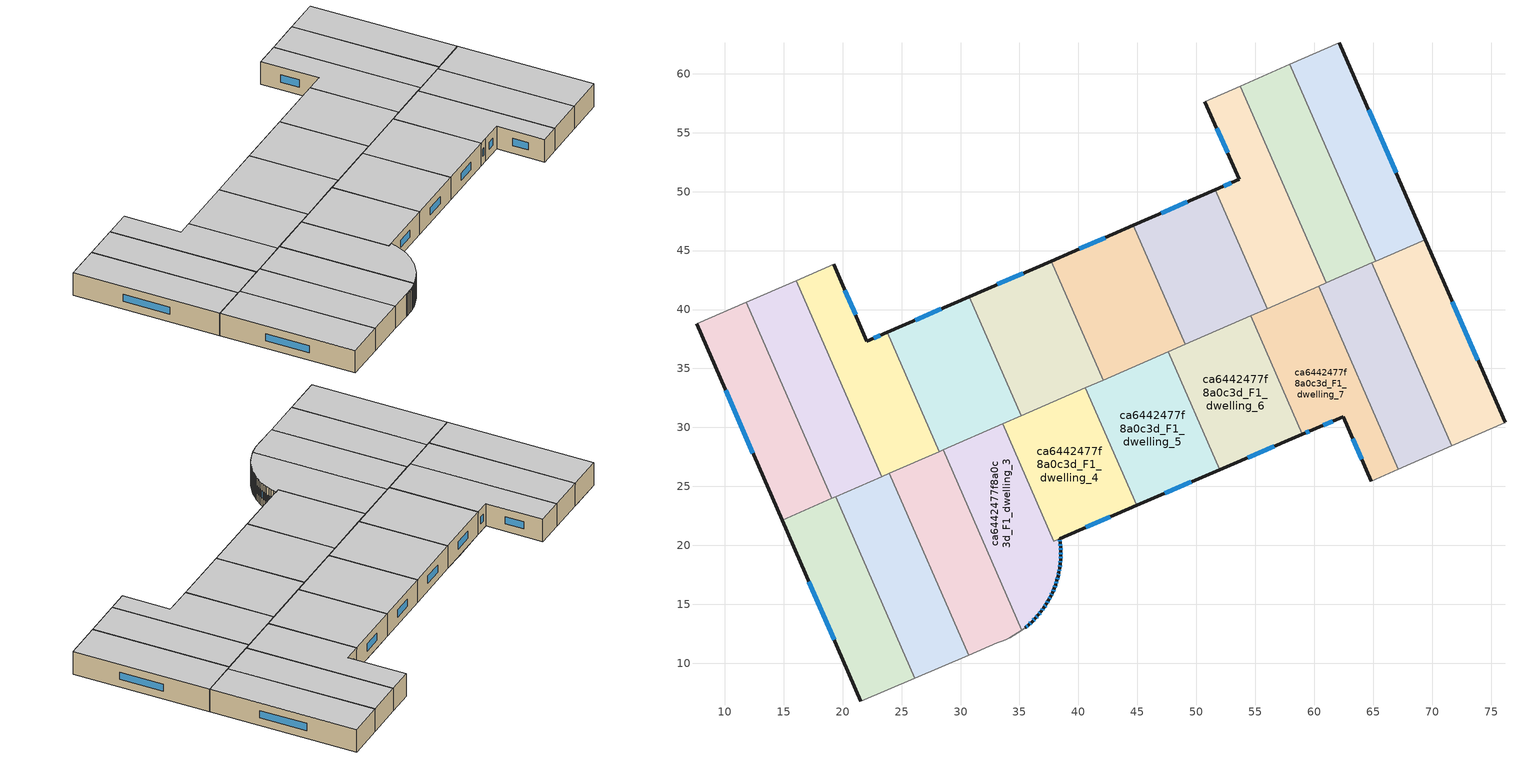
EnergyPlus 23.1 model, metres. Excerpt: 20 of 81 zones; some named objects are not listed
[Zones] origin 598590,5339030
ca6442477f8a0c3d_F1_dwelling_0
 floor to ca6442477f8a0c3d_F0_dwelling_0 (EU_floor_Construction): 19.42,24.12 26.13,8.71 21.55,6.75 14.86,22.13 z3
 wall outside (EU_wall_Construction): 14.86,22.13 21.55,6.75 z3:6
 wall to ca6442477f8a0c3d_F1_dwelling_1 (EU_wall_Construction): 26.13,8.71 19.42,24.12 z3:6
 wall adiabatic (EU_wall_Construction): 21.55,6.75 26.13,8.71 z3:6
 wall to ca6442477f8a0c3d_F1_dwelling_10 (EU_wall_Construction): 19.08,23.97 14.86,22.13 z3:6
 wall to ca6442477f8a0c3d_F1_dwelling_11 (EU_wall_Construction): 19.42,24.12 19.08,23.97 z3:6
 window (EU_Window_Construction): 17.13,16.9 19.27,11.98 z4.02:4.98
 ceiling to ca6442477f8a0c3d_F2_dwelling_0 (EU_floor_Construction): 26.13,8.71 19.42,24.12 14.86,22.13 21.55,6.75 z6
ca6442477f8a0c3d_F1_dwelling_1
 floor to ca6442477f8a0c3d_F0_dwelling_1 (EU_floor_Construction): 23.97,26.11 30.7,10.67 26.13,8.71 19.42,24.12 z3
 wall to ca6442477f8a0c3d_F1_dwelling_2 (EU_wall_Construction): 30.7,10.67 23.97,26.11 z3:6
 wall adiabatic (EU_wall_Construction): 26.13,8.71 30.7,10.67 z3:6
 wall to ca6442477f8a0c3d_F1_dwelling_11 (EU_wall_Construction): 23.3,25.81 19.42,24.12 z3:6
 wall to ca6442477f8a0c3d_F1_dwelling_12 (EU_wall_Construction): 23.97,26.11 23.3,25.81 z3:6
 ceiling to ca6442477f8a0c3d_F2_dwelling_1 (EU_floor_Construction): 30.7,10.67 23.97,26.11 19.42,24.12 26.13,8.71 z6
ca6442477f8a0c3d_F1_dwelling_10
 floor to ca6442477f8a0c3d_F0_dwelling_10 (EU_floor_Construction): 11.44,40.46 18.7,23.81 14.86,22.13 7.6,38.81 z3
 floor to ca6442477f8a0c3d_F0_dwelling_11 (EU_floor_Construction): 11.82,40.63 19.08,23.97 18.7,23.81 11.44,40.46 z3
 wall outside (EU_wall_Construction): 7.6,38.81 14.86,22.13 z3:6
 wall to ca6442477f8a0c3d_F1_dwelling_11 (EU_wall_Construction): 19.08,23.97 11.82,40.63 z3:6
 wall adiabatic (EU_wall_Construction): 11.82,40.63 7.6,38.81 z3:6
 window (EU_Window_Construction): 10.07,33.13 12.39,27.81 z4.02:4.98
 ceiling to ca6442477f8a0c3d_F2_dwelling_10 (EU_floor_Construction): 19.08,23.97 11.82,40.63 7.6,38.81 14.86,22.13 z6
ca6442477f8a0c3d_F1_dwelling_11
 floor to ca6442477f8a0c3d_F0_dwelling_11 (EU_floor_Construction): 15.28,42.12 22.53,25.48 19.08,23.97 11.82,40.63 z3
 floor to ca6442477f8a0c3d_F0_dwelling_12 (EU_floor_Construction): 16.05,42.45 23.3,25.81 22.53,25.48 15.28,42.12 z3
 wall to ca6442477f8a0c3d_F1_dwelling_12 (EU_wall_Construction): 23.3,25.81 16.05,42.45 z3:6
 wall adiabatic (EU_wall_Construction): 16.05,42.45 11.82,40.63 z3:6
 ceiling to ca6442477f8a0c3d_F2_dwelling_11 (EU_floor_Construction): 23.3,25.81 16.05,42.45 11.82,40.63 19.08,23.97 z6
ca6442477f8a0c3d_F1_dwelling_12
 floor to ca6442477f8a0c3d_F0_dwelling_12 (EU_floor_Construction): 19.24,43.83 22.05,37.33 21.96,37.29 26.37,27.15 23.3,25.81 16.05,42.45 z3
 floor to ca6442477f8a0c3d_F0_dwelling_13 (EU_floor_Construction): 23.78,38.08 28.2,27.95 26.37,27.15 21.96,37.29 22.06,37.33 z3
 wall outside (EU_wall_Construction): 23.78,38.08 22.05,37.33 19.24,43.83 z3:6
 wall adiabatic (EU_wall_Construction): 19.24,43.83 16.05,42.45 z3:6
 wall to ca6442477f8a0c3d_F1_dwelling_13 (EU_wall_Construction): 28.2,27.95 23.78,38.08 z3:6
 wall to ca6442477f8a0c3d_F1_dwelling_2 (EU_wall_Construction): 23.97,26.11 28.2,27.95 z3:6
 window (EU_Window_Construction): 21.09,39.54 20.2,41.62 / 23.19,37.82 22.64,37.58 z4.02:4.98
 ceiling to ca6442477f8a0c3d_F2_dwelling_12 (EU_floor_Construction): 28.2,27.95 23.78,38.08 22.05,37.33 19.24,43.83 16.05,42.45 23.3,25.81 z6
ca6442477f8a0c3d_F1_dwelling_13
 floor to ca6442477f8a0c3d_F0_dwelling_13 (EU_floor_Construction): 28.2,40 32.61,29.88 28.2,27.95 23.78,38.08 z3
 floor to ca6442477f8a0c3d_F0_dwelling_14 (EU_floor_Construction): 30.73,41.09 35.14,30.98 32.61,29.88 28.2,40 z3
 wall outside (EU_wall_Construction): 30.73,41.09 23.78,38.08 z3:6
 wall to ca6442477f8a0c3d_F1_dwelling_14 (EU_wall_Construction): 35.14,30.98 30.73,41.09 z3:6
 wall to ca6442477f8a0c3d_F1_dwelling_3 (EU_wall_Construction): 28.53,28.09 33.57,30.29 z3:6
 wall to ca6442477f8a0c3d_F1_dwelling_2 (EU_wall_Construction): 28.2,27.95 28.52,28.09 z3:6
 wall to ca6442477f8a0c3d_F1_dwelling_4 (EU_wall_Construction): 33.57,30.29 35.14,30.98 z3:6
 window (EU_Window_Construction): 28.37,40.07 26.15,39.1 z4.02:4.98
 ceiling to ca6442477f8a0c3d_F2_dwelling_13 (EU_floor_Construction): 35.14,30.98 30.73,41.09 23.78,38.08 28.2,27.95 z6
ca6442477f8a0c3d_F1_dwelling_14
 floor to ca6442477f8a0c3d_F0_dwelling_15 (EU_floor_Construction): 37.68,44.11 42.09,34.01 38.93,32.63 34.52,42.74 z3
 floor adiabatic (EU_floor_Construction): 37.68,44.11 34.52,42.74 38.93,32.63 35.14,30.98 30.73,41.09 z3
 wall outside (EU_wall_Construction): 37.68,44.11 30.73,41.09 z3:6
 wall to ca6442477f8a0c3d_F1_dwelling_15 (EU_wall_Construction): 42.09,34 37.68,44.11 z3:6
 wall to ca6442477f8a0c3d_F1_dwelling_4 (EU_wall_Construction): 35.14,30.98 40.59,33.35 z3:6
 wall to ca6442477f8a0c3d_F1_dwelling_5 (EU_wall_Construction): 40.59,33.35 42.09,34 z3:6
 window (EU_Window_Construction): 35.32,43.09 33.09,42.12 z4.02:4.98
 ceiling to ca6442477f8a0c3d_F2_dwelling_14 (EU_floor_Construction): 42.09,34 37.68,44.11 30.73,41.09 35.14,30.98 z6
ca6442477f8a0c3d_F1_dwelling_15
 floor to ca6442477f8a0c3d_F0_dwelling_15 (EU_floor_Construction): 40.84,45.49 45.25,35.38 42.09,34.01 37.68,44.11 z3
 floor to ca6442477f8a0c3d_F0_dwelling_16 (EU_floor_Construction): 44.64,47.13 49.04,37.04 45.25,35.38 40.84,45.49 z3
 wall outside (EU_wall_Construction): 44.64,47.13 37.68,44.11 z3:6
 wall to ca6442477f8a0c3d_F1_dwelling_16 (EU_wall_Construction): 49.04,37.04 44.64,47.13 z3:6
 wall to ca6442477f8a0c3d_F1_dwelling_5 (EU_wall_Construction): 42.09,34 47.62,36.42 z3:6
 wall to ca6442477f8a0c3d_F1_dwelling_6 (EU_wall_Construction): 47.62,36.42 49.04,37.04 z3:6
 window (EU_Window_Construction): 42.27,46.11 40.05,45.14 z4.02:4.98
 ceiling to ca6442477f8a0c3d_F2_dwelling_15 (EU_floor_Construction): 49.04,37.04 44.64,47.13 37.68,44.11 42.09,34 z6
ca6442477f8a0c3d_F1_dwelling_16
 floor to ca6442477f8a0c3d_F0_dwelling_16 (EU_floor_Construction): 47.18,48.23 51.57,38.14 49.04,37.04 44.64,47.13 z3
 floor to ca6442477f8a0c3d_F0_dwelling_17 (EU_floor_Construction): 51.61,50.16 56.01,40.07 51.57,38.14 47.18,48.23 z3
 wall outside (EU_wall_Construction): 51.61,50.16 44.64,47.13 z3:6
 wall to ca6442477f8a0c3d_F1_dwelling_17 (EU_wall_Construction): 56.01,40.07 51.61,50.16 z3:6
 wall to ca6442477f8a0c3d_F1_dwelling_6 (EU_wall_Construction): 49.04,37.04 54.63,39.47 z3:6
 wall to ca6442477f8a0c3d_F1_dwelling_7 (EU_wall_Construction): 54.63,39.47 56.01,40.07 z3:6
 window (EU_Window_Construction): 49.24,49.13 47.01,48.16 z4.02:4.98
 ceiling to ca6442477f8a0c3d_F2_dwelling_16 (EU_floor_Construction): 56.01,40.07 51.61,50.16 44.64,47.13 49.04,37.04 z6
ca6442477f8a0c3d_F1_dwelling_17
 floor to ca6442477f8a0c3d_F0_dwelling_17 (EU_floor_Construction): 53.51,50.99 57.91,40.9 56.01,40.07 51.61,50.16 z3
 floor to ca6442477f8a0c3d_F0_dwelling_18 (EU_floor_Construction): 53.74,58.96 61.02,42.26 57.91,40.9 53.51,50.99 53.66,51.05 50.73,57.63 z3
 wall outside (EU_wall_Construction): 50.73,57.63 53.66,51.05 51.61,50.16 z3:6
 wall to ca6442477f8a0c3d_F1_dwelling_18 (EU_wall_Construction): 61.02,42.26 53.74,58.96 z3:6
 wall adiabatic (EU_wall_Construction): 53.74,58.96 50.73,57.63 z3:6
 wall to ca6442477f8a0c3d_F1_dwelling_7 (EU_wall_Construction): 56.01,40.07 60.37,41.98 z3:6
 wall to ca6442477f8a0c3d_F1_dwelling_8 (EU_wall_Construction): 60.37,41.98 61.02,42.26 z3:6
 window (EU_Window_Construction): 52.96,50.75 52.31,50.46 / 51.73,55.39 52.66,53.29 z4.02:4.98
 ceiling to ca6442477f8a0c3d_F2_dwelling_17 (EU_floor_Construction): 61.02,42.26 53.74,58.96 50.73,57.63 53.66,51.05 51.61,50.16 56.01,40.07 z6
ca6442477f8a0c3d_F1_dwelling_18
 floor to ca6442477f8a0c3d_F0_dwelling_19 (EU_floor_Construction): 57.94,60.8 65.22,44.09 61.78,42.59 54.5,59.29 z3
 floor to ca6442477f8a0c3d_F0_dwelling_18 (EU_floor_Construction): 54.5,59.29 61.78,42.59 61.02,42.26 53.74,58.96 z3
 wall adiabatic (EU_wall_Construction): 57.94,60.8 53.74,58.96 z3:6
 wall to ca6442477f8a0c3d_F1_dwelling_19 (EU_wall_Construction): 65.22,44.09 57.94,60.8 z3:6
 wall to ca6442477f8a0c3d_F1_dwelling_8 (EU_wall_Construction): 61.02,42.26 64.9,43.95 z3:6
 wall to ca6442477f8a0c3d_F1_dwelling_9 (EU_wall_Construction): 64.9,43.95 65.22,44.09 z3:6
 ceiling to ca6442477f8a0c3d_F2_dwelling_18 (EU_floor_Construction): 65.22,44.09 57.94,60.8 53.74,58.96 61.02,42.26 z6
ca6442477f8a0c3d_F1_dwelling_19
 floor to ca6442477f8a0c3d_F0_dwelling_19 (EU_floor_Construction): 58.32,60.97 65.61,44.26 65.22,44.09 57.94,60.8 z3
 floor to ca6442477f8a0c3d_F0_dwelling_20 (EU_floor_Construction): 62.14,62.65 69.43,45.93 65.61,44.26 58.32,60.97 z3
 wall outside (EU_wall_Construction): 69.43,45.93 62.14,62.65 z3:6
 wall adiabatic (EU_wall_Construction): 62.14,62.65 57.94,60.8 z3:6
 wall to ca6442477f8a0c3d_F1_dwelling_9 (EU_wall_Construction): 65.22,44.09 69.43,45.93 z3:6
 window (EU_Window_Construction): 66.95,51.62 64.62,56.96 z4.02:4.98
 ceiling to ca6442477f8a0c3d_F2_dwelling_19 (EU_floor_Construction): 69.43,45.93 62.14,62.65 57.94,60.8 65.22,44.09 z6
ca6442477f8a0c3d_F1_dwelling_2
 floor to ca6442477f8a0c3d_F0_dwelling_2 (EU_floor_Construction): 28.53,28.09 35.19,12.79 35.18,12.78 34.86,12.56 34.53,12.36 34.19,12.17 33.84,12 33.48,11.85 33.12,11.71 30.7,10.67 23.97,26.11 z3
 wall adiabatic (EU_wall_Construction): 30.7,10.67 33.12,11.71 33.48,11.85 33.84,12 34.19,12.17 34.53,12.36 34.86,12.56 35.18,12.78 35.19,12.79 z3:6
 wall to ca6442477f8a0c3d_F1_dwelling_3 (EU_wall_Construction): 35.19,12.79 28.53,28.09 z3:6
 ceiling to ca6442477f8a0c3d_F2_dwelling_2 (EU_floor_Construction): 34.19,12.17 34.53,12.36 34.86,12.56 35.18,12.78 35.19,12.79 28.53,28.09 23.97,26.11 30.7,10.67 33.12,11.71 33.48,11.85 33.84,12 z6
ca6442477f8a0c3d_F1_dwelling_3
 floor to ca6442477f8a0c3d_F0_dwelling_3 (EU_floor_Construction): 33.57,30.29 37.9,20.35 38.4,20.56 38.45,20.21 38.48,19.85 38.5,19.49 38.5,19.13 38.48,18.78 38.45,18.42 38.41,18.06 38.35,17.71 38.27,17.36 38.18,17.01 38.07,16.67 37.94,16.34 37.8,16.01 37.65,15.68 37.48,15.37 37.28,15.03 37.07,14.71 36.84,14.39 36.6,14.09 36.34,13.8 36.07,13.53 35.78,13.26 35.49,13.01 35.19,12.79 28.53,28.09 z3
 wall outside (EU_wall_Construction): 35.49,13.01 35.78,13.26 36.07,13.53 36.34,13.8 36.6,14.09 36.84,14.39 37.07,14.71 37.28,15.03 37.48,15.37 37.65,15.68 37.8,16.01 37.94,16.34 38.07,16.67 38.18,17.01 38.27,17.36 38.35,17.71 38.41,18.06 38.45,18.42 38.48,18.78 38.5,19.13 38.5,19.49 38.48,19.85 38.45,20.21 38.4,20.56 z3:6
 wall adiabatic (EU_wall_Construction): 35.19,12.79 35.49,13.01 z3:6
 wall to ca6442477f8a0c3d_F1_dwelling_4 (EU_wall_Construction): 38.4,20.56 37.9,20.35 33.57,30.29 z3:6
 window (EU_Window_Construction): 38.47,18.54 38.47,18.65 / 38.42,18.18 38.44,18.3 / 38.37,17.83 38.39,17.94 / 38.3,17.48 38.32,17.59 / 38.21,17.13 38.24,17.24 / 38.1,16.79 38.14,16.9 / 37.98,16.45 38.02,16.56 / 37.85,16.12 37.9,16.22 / 37.7,15.79 37.75,15.9 / 37.54,15.47 37.59,15.57 / 37.35,15.14 37.41,15.25 / 37.14,14.82 37.21,14.92 / 36.92,14.5 36.99,14.6 / 36.68,14.19 36.76,14.29 / 36.43,13.9 36.51,13.99 / 36.16,13.62 36.25,13.71 / 35.88,13.35 35.97,13.44 / 35.59,13.1 35.68,13.18 / 38.43,20.33 38.41,20.44 / 38.47,19.97 38.46,20.09 / 38.49,19.61 38.49,19.73 / 38.5,19.26 38.5,19.37 / 38.49,18.9 38.49,19.01 z4.02:4.98
 ceiling to ca6442477f8a0c3d_F2_dwelling_3 (EU_floor_Construction): 36.6,14.09 36.84,14.39 37.07,14.71 37.28,15.03 37.48,15.37 37.65,15.68 37.8,16.01 37.94,16.34 38.07,16.67 38.18,17.01 38.27,17.36 38.35,17.71 38.41,18.06 38.45,18.42 38.48,18.78 38.5,19.13 38.5,19.49 38.48,19.85 38.45,20.21 38.4,20.56 37.9,20.35 33.57,30.29 28.53,28.09 35.19,12.79 35.49,13.01 35.78,13.26 36.07,13.53 36.34,13.8 z6
ca6442477f8a0c3d_F1_dwelling_4
 floor to ca6442477f8a0c3d_F0_dwelling_4 (EU_floor_Construction): 40.59,33.35 44.93,23.38 37.9,20.36 33.57,30.29 z3
 wall outside (EU_wall_Construction): 38.4,20.56 44.93,23.38 z3:6
 wall to ca6442477f8a0c3d_F1_dwelling_5 (EU_wall_Construction): 44.93,23.38 40.59,33.35 z3:6
 window (EU_Window_Construction): 40.62,21.52 42.71,22.42 z4.02:4.98
 ceiling to ca6442477f8a0c3d_F2_dwelling_4 (EU_floor_Construction): 44.93,23.38 40.59,33.35 33.57,30.29 37.9,20.36 z6
ca6442477f8a0c3d_F1_dwelling_5
 floor to ca6442477f8a0c3d_F0_dwelling_5 (EU_floor_Construction): 47.62,36.42 51.98,26.41 44.93,23.38 40.59,33.35 z3
 wall outside (EU_wall_Construction): 44.93,23.38 51.98,26.41 z3:6
 wall to ca6442477f8a0c3d_F1_dwelling_6 (EU_wall_Construction): 51.98,26.41 47.62,36.42 z3:6
 window (EU_Window_Construction): 47.33,24.41 49.58,25.38 z4.02:4.98
 ceiling to ca6442477f8a0c3d_F2_dwelling_5 (EU_floor_Construction): 51.98,26.41 47.62,36.42 40.59,33.35 44.93,23.38 z6
ca6442477f8a0c3d_F1_dwelling_6
 floor to ca6442477f8a0c3d_F0_dwelling_6 (EU_floor_Construction): 54.63,39.47 59.01,29.44 51.98,26.41 47.62,36.42 z3
 wall outside (EU_wall_Construction): 51.98,26.41 59.01,29.44 z3:6
 wall to ca6442477f8a0c3d_F1_dwelling_7 (EU_wall_Construction): 59.01,29.44 54.63,39.47 z3:6
 window (EU_Window_Construction): 54.37,27.44 56.62,28.41 z4.02:4.98
 ceiling to ca6442477f8a0c3d_F2_dwelling_6 (EU_floor_Construction): 59.01,29.44 54.63,39.47 47.62,36.42 51.98,26.41 z6
ca6442477f8a0c3d_F1_dwelling_7
 floor to ca6442477f8a0c3d_F0_dwelling_7 (EU_floor_Construction): 60.37,41.97 67.14,26.45 64.83,25.44 62.46,30.9 59.87,29.81 59.01,29.44 54.63,39.47 z3
 wall outside (EU_wall_Construction): 59.01,29.44 59.87,29.81 62.46,30.9 64.83,25.44 z3:6
 wall to ca6442477f8a0c3d_F1_dwelling_8 (EU_wall_Construction): 67.14,26.45 60.37,41.97 z3:6
 wall adiabatic (EU_wall_Construction): 64.83,25.44 67.14,26.45 z3:6
 window (EU_Window_Construction): 59.3,29.56 59.58,29.68 / 63.27,29.04 64.03,27.3 / 60.75,30.18 61.58,30.53 z4.02:4.98
 ceiling to ca6442477f8a0c3d_F2_dwelling_7 (EU_floor_Construction): 67.14,26.45 60.37,41.97 54.63,39.47 59.01,29.44 59.87,29.81 62.46,30.9 64.83,25.44 z6
ca6442477f8a0c3d_F1_dwelling_8
 floor to ca6442477f8a0c3d_F0_dwelling_8 (EU_floor_Construction): 64.9,43.95 71.66,28.44 67.14,26.45 60.37,41.97 z3
 wall to ca6442477f8a0c3d_F1_dwelling_9 (EU_wall_Construction): 71.66,28.44 64.9,43.95 z3:6
 wall adiabatic (EU_wall_Construction): 67.14,26.45 71.66,28.44 z3:6
 ceiling to ca6442477f8a0c3d_F2_dwelling_8 (EU_floor_Construction): 71.66,28.44 64.9,43.95 60.37,41.97 67.14,26.45 z6
ca6442477f8a0c3d_F1_dwelling_9
 floor to ca6442477f8a0c3d_F0_dwelling_9 (EU_floor_Construction): 69.43,45.93 76.19,30.43 76.15,30.41 71.66,28.44 64.9,43.95 z3
 wall outside (EU_wall_Construction): 76.19,30.43 69.43,45.93 z3:6
 wall adiabatic (EU_wall_Construction): 71.66,28.44 76.15,30.41 76.19,30.43 z3:6
 window (EU_Window_Construction): 73.89,35.7 71.73,40.65 z4.02:4.98
 ceiling to ca6442477f8a0c3d_F2_dwelling_9 (EU_floor_Construction): 76.15,30.41 76.19,30.43 69.43,45.93 64.9,43.95 71.66,28.44 z6
[Building]
EU S2 Campaign: North Axis=0; Terrain=City; Solar Distribution=FullExterior
[Site:Location]
Vienna: Latitude=48; Longitude=16.5; Time Zone=1; Elevation=183
[SizingPeriod:WeatherFileDays]
AnnualSizingPeriod: Begin Month=1; Begin Day of Month=1; End Month=12; End Day of Month=31; Day of Week for Start Day=Monday; Use Weather File Daylight Saving Period=No; Use Weather File Rain and Snow Indicators=No
[MATERIAL]
EU_InternalMass_Material: Roughness=MediumRough; Thickness=0.1; Conductivity=1; Density=1800; Specific Heat=900; Thermal Absorptance=0.9; Solar Absorptance=0.7; Visible Absorptance=0.7
[MATERIAL:NOMASS] Roughness=MediumRough; Thermal Absorptance=0.9; Solar Absorptance=0.7; Visible Absorptance=0.7
Name | Thermal Resistance
EU_wall_NoMass | 0.942466
EU_floor_NoMass | 0.66527
[WINDOWMATERIAL:SIMPLEGLAZINGSYSTEM]
EU_Window_SimpleGlazing: UFactor=2.03367; Solar Heat Gain Coefficient=0.65; Visible Transmittance=0.65
[CONSTRUCTION]
EU_wall_Construction: EU_wall_NoMass
EU_floor_Construction: EU_floor_NoMass
EU_Window_Construction: EU_Window_SimpleGlazing
EU_InternalMass_Construction: EU_InternalMass_Material
[ZONE] Type=1; Multiplier=1; Ceiling Height=autocalculate; Floor Area=autocalculate; Part of Total Floor Area=Yes
Name | Volume
ca6442477f8a0c3d_F1_dwelling_0 | 250.816
ca6442477f8a0c3d_F1_dwelling_1 | 250.929
ca6442477f8a0c3d_F1_dwelling_10 | 250.885
ca6442477f8a0c3d_F1_dwelling_11 | 250.838
ca6442477f8a0c3d_F1_dwelling_12 | 250.871
ca6442477f8a0c3d_F1_dwelling_13 | 250.849
ca6442477f8a0c3d_F1_dwelling_14; ca6442477f8a0c3d_F1_dwelling_17 | 250.874
ca6442477f8a0c3d_F1_dwelling_15 | 250.87
ca6442477f8a0c3d_F1_dwelling_16 | 250.88
ca6442477f8a0c3d_F1_dwelling_18 | 250.854
ca6442477f8a0c3d_F1_dwelling_19 | 250.875
ca6442477f8a0c3d_F1_dwelling_2 | 250.821
ca6442477f8a0c3d_F1_dwelling_3 | 252.217
ca6442477f8a0c3d_F1_dwelling_4 | 249.434
ca6442477f8a0c3d_F1_dwelling_5 | 250.858
ca6442477f8a0c3d_F1_dwelling_6 | 250.869
ca6442477f8a0c3d_F1_dwelling_7 | 250.842
ca6442477f8a0c3d_F1_dwelling_8 | 250.864
ca6442477f8a0c3d_F1_dwelling_9 | 250.89
[INTERNALMASS] Construction=EU_InternalMass_Construction
Name | Zone or ZoneList | Surface Area
ca6442477f8a0c3d_F1_dwelling_0_EU_InternalMass | ca6442477f8a0c3d_F1_dwelling_0 | 83.6053
ca6442477f8a0c3d_F1_dwelling_1_EU_InternalMass | ca6442477f8a0c3d_F1_dwelling_1 | 83.6435
ca6442477f8a0c3d_F1_dwelling_2_EU_InternalMass | ca6442477f8a0c3d_F1_dwelling_2 | 83.607
ca6442477f8a0c3d_F1_dwelling_3_EU_InternalMass | ca6442477f8a0c3d_F1_dwelling_3 | 84.073
ca6442477f8a0c3d_F1_dwelling_4_EU_InternalMass | ca6442477f8a0c3d_F1_dwelling_4 | 83.1692
ca6442477f8a0c3d_F1_dwelling_5_EU_InternalMass | ca6442477f8a0c3d_F1_dwelling_5 | 83.6197
ca6442477f8a0c3d_F1_dwelling_6_EU_InternalMass | ca6442477f8a0c3d_F1_dwelling_6 | 83.6235
ca6442477f8a0c3d_F1_dwelling_7_EU_InternalMass | ca6442477f8a0c3d_F1_dwelling_7 | 83.6135
ca6442477f8a0c3d_F1_dwelling_8_EU_InternalMass | ca6442477f8a0c3d_F1_dwelling_8 | 83.6212
ca6442477f8a0c3d_F1_dwelling_9_EU_InternalMass | ca6442477f8a0c3d_F1_dwelling_9 | 83.6298
ca6442477f8a0c3d_F1_dwelling_10_EU_InternalMass | ca6442477f8a0c3d_F1_dwelling_10 | 83.6281
ca6442477f8a0c3d_F1_dwelling_11_EU_InternalMass | ca6442477f8a0c3d_F1_dwelling_11 | 83.6125
ca6442477f8a0c3d_F1_dwelling_12_EU_InternalMass | ca6442477f8a0c3d_F1_dwelling_12 | 83.6239
ca6442477f8a0c3d_F1_dwelling_13_EU_InternalMass | ca6442477f8a0c3d_F1_dwelling_13 | 83.6164
ca6442477f8a0c3d_F1_dwelling_14_EU_InternalMass | ca6442477f8a0c3d_F1_dwelling_14 | 83.6247
ca6442477f8a0c3d_F1_dwelling_15_EU_InternalMass | ca6442477f8a0c3d_F1_dwelling_15 | 83.6237
ca6442477f8a0c3d_F1_dwelling_16_EU_InternalMass | ca6442477f8a0c3d_F1_dwelling_16 | 83.6268
ca6442477f8a0c3d_F1_dwelling_17_EU_InternalMass | ca6442477f8a0c3d_F1_dwelling_17 | 83.6245
ca6442477f8a0c3d_F1_dwelling_18_EU_InternalMass | ca6442477f8a0c3d_F1_dwelling_18 | 83.6181
ca6442477f8a0c3d_F1_dwelling_19_EU_InternalMass | ca6442477f8a0c3d_F1_dwelling_19 | 83.6249
[OTHEREQUIPMENT] Fuel Type=Electricity; Design Level Calculation Method=Watts/Area; Power per Zone Floor Area=1; Fraction Latent=0; Fraction Radiant=0; Fraction Lost=0; Carbon Dioxide Generation Rate=0; EndUse Subcategory=EU_Step8_InternalGains
Name | Zone or ZoneList or Space or SpaceList | Schedule
EU_Step8_InternalGain_ca6442477f8a0c3d_F1_dwelling_0_f000 | ca6442477f8a0c3d_F1_dwelling_0 | EU_Step8_GainSchedule_ca6442477f8a0c3d_F1_dwelling_0_f000
EU_Step8_InternalGain_ca6442477f8a0c3d_F1_dwelling_1_f000 | ca6442477f8a0c3d_F1_dwelling_1 | EU_Step8_GainSchedule_ca6442477f8a0c3d_F1_dwelling_1_f000
EU_Step8_InternalGain_ca6442477f8a0c3d_F1_dwelling_2_f000 | ca6442477f8a0c3d_F1_dwelling_2 | EU_Step8_GainSchedule_ca6442477f8a0c3d_F1_dwelling_2_f000
EU_Step8_InternalGain_ca6442477f8a0c3d_F1_dwelling_3_f000 | ca6442477f8a0c3d_F1_dwelling_3 | EU_Step8_GainSchedule_ca6442477f8a0c3d_F1_dwelling_3_f000
EU_Step8_InternalGain_ca6442477f8a0c3d_F1_dwelling_4_f000 | ca6442477f8a0c3d_F1_dwelling_4 | EU_Step8_GainSchedule_ca6442477f8a0c3d_F1_dwelling_4_f000
EU_Step8_InternalGain_ca6442477f8a0c3d_F1_dwelling_5_f000 | ca6442477f8a0c3d_F1_dwelling_5 | EU_Step8_GainSchedule_ca6442477f8a0c3d_F1_dwelling_5_f000
EU_Step8_InternalGain_ca6442477f8a0c3d_F1_dwelling_6_f000 | ca6442477f8a0c3d_F1_dwelling_6 | EU_Step8_GainSchedule_ca6442477f8a0c3d_F1_dwelling_6_f000
EU_Step8_InternalGain_ca6442477f8a0c3d_F1_dwelling_7_f000 | ca6442477f8a0c3d_F1_dwelling_7 | EU_Step8_GainSchedule_ca6442477f8a0c3d_F1_dwelling_7_f000
EU_Step8_InternalGain_ca6442477f8a0c3d_F1_dwelling_8_f000 | ca6442477f8a0c3d_F1_dwelling_8 | EU_Step8_GainSchedule_ca6442477f8a0c3d_F1_dwelling_8_f000
EU_Step8_InternalGain_ca6442477f8a0c3d_F1_dwelling_9_f000 | ca6442477f8a0c3d_F1_dwelling_9 | EU_Step8_GainSchedule_ca6442477f8a0c3d_F1_dwelling_9_f000
EU_Step8_InternalGain_ca6442477f8a0c3d_F1_dwelling_10_f000 | ca6442477f8a0c3d_F1_dwelling_10 | EU_Step8_GainSchedule_ca6442477f8a0c3d_F1_dwelling_10_f000
EU_Step8_InternalGain_ca6442477f8a0c3d_F1_dwelling_11_f000 | ca6442477f8a0c3d_F1_dwelling_11 | EU_Step8_GainSchedule_ca6442477f8a0c3d_F1_dwelling_11_f000
EU_Step8_InternalGain_ca6442477f8a0c3d_F1_dwelling_12_f000 | ca6442477f8a0c3d_F1_dwelling_12 | EU_Step8_GainSchedule_ca6442477f8a0c3d_F1_dwelling_12_f000
EU_Step8_InternalGain_ca6442477f8a0c3d_F1_dwelling_13_f000 | ca6442477f8a0c3d_F1_dwelling_13 | EU_Step8_GainSchedule_ca6442477f8a0c3d_F1_dwelling_13_f000
EU_Step8_InternalGain_ca6442477f8a0c3d_F1_dwelling_14_f000 | ca6442477f8a0c3d_F1_dwelling_14 | EU_Step8_GainSchedule_ca6442477f8a0c3d_F1_dwelling_14_f000
EU_Step8_InternalGain_ca6442477f8a0c3d_F1_dwelling_15_f000 | ca6442477f8a0c3d_F1_dwelling_15 | EU_Step8_GainSchedule_ca6442477f8a0c3d_F1_dwelling_15_f000
EU_Step8_InternalGain_ca6442477f8a0c3d_F1_dwelling_16_f000 | ca6442477f8a0c3d_F1_dwelling_16 | EU_Step8_GainSchedule_ca6442477f8a0c3d_F1_dwelling_16_f000
EU_Step8_InternalGain_ca6442477f8a0c3d_F1_dwelling_17_f000 | ca6442477f8a0c3d_F1_dwelling_17 | EU_Step8_GainSchedule_ca6442477f8a0c3d_F1_dwelling_17_f000
EU_Step8_InternalGain_ca6442477f8a0c3d_F1_dwelling_18_f000 | ca6442477f8a0c3d_F1_dwelling_18 | EU_Step8_GainSchedule_ca6442477f8a0c3d_F1_dwelling_18_f000
EU_Step8_InternalGain_ca6442477f8a0c3d_F1_dwelling_19_f000 | ca6442477f8a0c3d_F1_dwelling_19 | EU_Step8_GainSchedule_ca6442477f8a0c3d_F1_dwelling_19_f000
[ZONEVENTILATION:DESIGNFLOWRATE] Schedule=EU_AlwaysOn; Design Flow Rate Calculation Method=AirChanges/Hour; Air Changes per Hour=0.530523; Ventilation Type=Natural; Fan Pressure Rise=0; Fan Total Efficiency=1; Constant Term Coefficient=1; Temperature Term Coefficient=0; Velocity Term Coefficient=0; Velocity Squared Term Coefficient=0; Minimum Indoor Temperature=-100; Maximum Indoor Temperature=100; Delta Temperature=-100; Minimum Outdoor Temperature=-100; Maximum Outdoor Temperature=100; Maximum Wind Speed=40
Name | Zone or ZoneList or Space or SpaceList
EU_ConstantAir_ca6442477f8a0c3d_F1_dwelling_0 | ca6442477f8a0c3d_F1_dwelling_0
EU_ConstantAir_ca6442477f8a0c3d_F1_dwelling_1 | ca6442477f8a0c3d_F1_dwelling_1
EU_ConstantAir_ca6442477f8a0c3d_F1_dwelling_2 | ca6442477f8a0c3d_F1_dwelling_2
EU_ConstantAir_ca6442477f8a0c3d_F1_dwelling_3 | ca6442477f8a0c3d_F1_dwelling_3
EU_ConstantAir_ca6442477f8a0c3d_F1_dwelling_4 | ca6442477f8a0c3d_F1_dwelling_4
EU_ConstantAir_ca6442477f8a0c3d_F1_dwelling_5 | ca6442477f8a0c3d_F1_dwelling_5
EU_ConstantAir_ca6442477f8a0c3d_F1_dwelling_6 | ca6442477f8a0c3d_F1_dwelling_6
EU_ConstantAir_ca6442477f8a0c3d_F1_dwelling_7 | ca6442477f8a0c3d_F1_dwelling_7
EU_ConstantAir_ca6442477f8a0c3d_F1_dwelling_8 | ca6442477f8a0c3d_F1_dwelling_8
EU_ConstantAir_ca6442477f8a0c3d_F1_dwelling_9 | ca6442477f8a0c3d_F1_dwelling_9
EU_ConstantAir_ca6442477f8a0c3d_F1_dwelling_10 | ca6442477f8a0c3d_F1_dwelling_10
EU_ConstantAir_ca6442477f8a0c3d_F1_dwelling_11 | ca6442477f8a0c3d_F1_dwelling_11
EU_ConstantAir_ca6442477f8a0c3d_F1_dwelling_12 | ca6442477f8a0c3d_F1_dwelling_12
EU_ConstantAir_ca6442477f8a0c3d_F1_dwelling_13 | ca6442477f8a0c3d_F1_dwelling_13
EU_ConstantAir_ca6442477f8a0c3d_F1_dwelling_14 | ca6442477f8a0c3d_F1_dwelling_14
EU_ConstantAir_ca6442477f8a0c3d_F1_dwelling_15 | ca6442477f8a0c3d_F1_dwelling_15
EU_ConstantAir_ca6442477f8a0c3d_F1_dwelling_16 | ca6442477f8a0c3d_F1_dwelling_16
EU_ConstantAir_ca6442477f8a0c3d_F1_dwelling_17 | ca6442477f8a0c3d_F1_dwelling_17
EU_ConstantAir_ca6442477f8a0c3d_F1_dwelling_18 | ca6442477f8a0c3d_F1_dwelling_18
EU_ConstantAir_ca6442477f8a0c3d_F1_dwelling_19 | ca6442477f8a0c3d_F1_dwelling_19
[HVACTEMPLATE:ZONE:IDEALLOADSAIRSYSTEM] System Availability Schedule=EU_AlwaysOn; Maximum Heating Supply Air Temperature=50; Minimum Cooling Supply Air Temperature=13; Maximum Heating Supply Air Humidity Ratio=0.0156; Minimum Cooling Supply Air Humidity Ratio=0.0077; Heating Limit=NoLimit; Cooling Limit=NoLimit; Heating Availability Schedule=EU_AlwaysOn; Cooling Availability Schedule=EU_CoolingOff; Dehumidification Control Type=ConstantSensibleHeatRatio; Cooling Sensible Heat Ratio=0.7; Dehumidification Setpoint=60; Humidification Control Type=None; Humidification Setpoint=30; Outdoor Air Method=None; Outdoor Air Flow Rate per Person=0.00944; Outdoor Air Flow Rate per Zone Floor Area=0; Outdoor Air Flow Rate per Zone=0; Demand Controlled Ventilation Type=None; Outdoor Air Economizer Type=NoEconomizer; Heat Recovery Type=None; Sensible Heat Recovery Effectiveness=0.7; Latent Heat Recovery Effectiveness=0.65
Name | Template Thermostat
ca6442477f8a0c3d_F1_dwelling_0 | EU_HeatOnly_ca6442477f8a0c3d_F1_dwelling_0
ca6442477f8a0c3d_F1_dwelling_1 | EU_HeatOnly_ca6442477f8a0c3d_F1_dwelling_1
ca6442477f8a0c3d_F1_dwelling_2 | EU_HeatOnly_ca6442477f8a0c3d_F1_dwelling_2
ca6442477f8a0c3d_F1_dwelling_3 | EU_HeatOnly_ca6442477f8a0c3d_F1_dwelling_3
ca6442477f8a0c3d_F1_dwelling_4 | EU_HeatOnly_ca6442477f8a0c3d_F1_dwelling_4
ca6442477f8a0c3d_F1_dwelling_5 | EU_HeatOnly_ca6442477f8a0c3d_F1_dwelling_5
ca6442477f8a0c3d_F1_dwelling_6 | EU_HeatOnly_ca6442477f8a0c3d_F1_dwelling_6
ca6442477f8a0c3d_F1_dwelling_7 | EU_HeatOnly_ca6442477f8a0c3d_F1_dwelling_7
ca6442477f8a0c3d_F1_dwelling_8 | EU_HeatOnly_ca6442477f8a0c3d_F1_dwelling_8
ca6442477f8a0c3d_F1_dwelling_9 | EU_HeatOnly_ca6442477f8a0c3d_F1_dwelling_9
ca6442477f8a0c3d_F1_dwelling_10 | EU_HeatOnly_ca6442477f8a0c3d_F1_dwelling_10
ca6442477f8a0c3d_F1_dwelling_11 | EU_HeatOnly_ca6442477f8a0c3d_F1_dwelling_11
ca6442477f8a0c3d_F1_dwelling_12 | EU_HeatOnly_ca6442477f8a0c3d_F1_dwelling_12
ca6442477f8a0c3d_F1_dwelling_13 | EU_HeatOnly_ca6442477f8a0c3d_F1_dwelling_13
ca6442477f8a0c3d_F1_dwelling_14 | EU_HeatOnly_ca6442477f8a0c3d_F1_dwelling_14
ca6442477f8a0c3d_F1_dwelling_15 | EU_HeatOnly_ca6442477f8a0c3d_F1_dwelling_15
ca6442477f8a0c3d_F1_dwelling_16 | EU_HeatOnly_ca6442477f8a0c3d_F1_dwelling_16
ca6442477f8a0c3d_F1_dwelling_17 | EU_HeatOnly_ca6442477f8a0c3d_F1_dwelling_17
ca6442477f8a0c3d_F1_dwelling_18 | EU_HeatOnly_ca6442477f8a0c3d_F1_dwelling_18
ca6442477f8a0c3d_F1_dwelling_19 | EU_HeatOnly_ca6442477f8a0c3d_F1_dwelling_19
[SIZING:ZONE] Zone Cooling Design Supply Air Temperature Input Method=SupplyAirTemperature; Zone Cooling Design Supply Air Temperature=13; Zone Heating Design Supply Air Temperature Input Method=SupplyAirTemperature; Zone Heating Design Supply Air Temperature=50; Zone Cooling Design Supply Air Humidity Ratio=0.008; Zone Heating Design Supply Air Humidity Ratio=0.008; Cooling Design Air Flow Method=DesignDay; Cooling Design Air Flow Rate=0; Cooling Minimum Air Flow per Zone Floor Area=0.000762; Cooling Minimum Air Flow=0; Cooling Minimum Air Flow Fraction=0.2; Heating Design Air Flow Method=DesignDay; Heating Design Air Flow Rate=0; Heating Maximum Air Flow per Zone Floor Area=0.002032; Heating Maximum Air Flow=0.141576; Heating Maximum Air Flow Fraction=0.3; Account for Dedicated Outdoor Air System=No; Dedicated Outdoor Air System Control Strategy=NeutralSupplyAir; Dedicated Outdoor Air Low Setpoint Temperature for Design=autosize; Dedicated Outdoor Air High Setpoint Temperature for Design=autosize; Zone Load Sizing Method=Sensible Load Only No Latent Load; Zone Latent Cooling Design Supply Air Humidity Ratio Input Method=HumidityRatioDifference; Zone Cooling Design Supply Air Humidity Ratio Difference=0.005; Zone Latent Heating Design Supply Air Humidity Ratio Input Method=HumidityRatioDifference; Zone Humidification Design Supply Air Humidity Ratio Difference=0.005
ca6442477f8a0c3d_F1_dwelling_0; ca6442477f8a0c3d_F1_dwelling_1; ca6442477f8a0c3d_F1_dwelling_2; ca6442477f8a0c3d_F1_dwelling_3; ca6442477f8a0c3d_F1_dwelling_4; ca6442477f8a0c3d_F1_dwelling_5; ca6442477f8a0c3d_F1_dwelling_6; ca6442477f8a0c3d_F1_dwelling_7; ca6442477f8a0c3d_F1_dwelling_8; ca6442477f8a0c3d_F1_dwelling_9; ca6442477f8a0c3d_F1_dwelling_10; ca6442477f8a0c3d_F1_dwelling_11; ca6442477f8a0c3d_F1_dwelling_12; ca6442477f8a0c3d_F1_dwelling_13; ca6442477f8a0c3d_F1_dwelling_14; ca6442477f8a0c3d_F1_dwelling_15; ca6442477f8a0c3d_F1_dwelling_16; ca6442477f8a0c3d_F1_dwelling_17; ca6442477f8a0c3d_F1_dwelling_18; ca6442477f8a0c3d_F1_dwelling_19
[SCHEDULE:CONSTANT]
Name | Hourly Value
EU_AlwaysOn | 1
EU_CoolingOff | 0
[SCHEDULE:FILE] Column Number=1; Rows to Skip at Top=0; Number of Hours of Data=8760; Column Separator=Comma; Interpolate to Timestep=No; Minutes per Item=60; Adjust Schedule for Daylight Savings=Yes
Name | File
EU_Step8_GainSchedule_ca6442477f8a0c3d_F1_dwelling_0_f000 | ../../schedules/ca6442477f8a0c3d/ca6442477f8a0c3d_F1_dwelling_0_f000_gain.csv
EU_Step8_GainSchedule_ca6442477f8a0c3d_F1_dwelling_1_f000 | ../../schedules/ca6442477f8a0c3d/ca6442477f8a0c3d_F1_dwelling_1_f000_gain.csv
EU_Step8_GainSchedule_ca6442477f8a0c3d_F1_dwelling_2_f000 | ../../schedules/ca6442477f8a0c3d/ca6442477f8a0c3d_F1_dwelling_2_f000_gain.csv
EU_Step8_GainSchedule_ca6442477f8a0c3d_F1_dwelling_3_f000 | ../../schedules/ca6442477f8a0c3d/ca6442477f8a0c3d_F1_dwelling_3_f000_gain.csv
EU_Step8_GainSchedule_ca6442477f8a0c3d_F1_dwelling_4_f000 | ../../schedules/ca6442477f8a0c3d/ca6442477f8a0c3d_F1_dwelling_4_f000_gain.csv
EU_Step8_GainSchedule_ca6442477f8a0c3d_F1_dwelling_5_f000 | ../../schedules/ca6442477f8a0c3d/ca6442477f8a0c3d_F1_dwelling_5_f000_gain.csv
EU_Step8_GainSchedule_ca6442477f8a0c3d_F1_dwelling_6_f000 | ../../schedules/ca6442477f8a0c3d/ca6442477f8a0c3d_F1_dwelling_6_f000_gain.csv
EU_Step8_GainSchedule_ca6442477f8a0c3d_F1_dwelling_7_f000 | ../../schedules/ca6442477f8a0c3d/ca6442477f8a0c3d_F1_dwelling_7_f000_gain.csv
EU_Step8_GainSchedule_ca6442477f8a0c3d_F1_dwelling_8_f000 | ../../schedules/ca6442477f8a0c3d/ca6442477f8a0c3d_F1_dwelling_8_f000_gain.csv
EU_Step8_GainSchedule_ca6442477f8a0c3d_F1_dwelling_9_f000 | ../../schedules/ca6442477f8a0c3d/ca6442477f8a0c3d_F1_dwelling_9_f000_gain.csv
EU_Step8_GainSchedule_ca6442477f8a0c3d_F1_dwelling_10_f000 | ../../schedules/ca6442477f8a0c3d/ca6442477f8a0c3d_F1_dwelling_10_f000_gain.csv
EU_Step8_GainSchedule_ca6442477f8a0c3d_F1_dwelling_11_f000 | ../../schedules/ca6442477f8a0c3d/ca6442477f8a0c3d_F1_dwelling_11_f000_gain.csv
EU_Step8_GainSchedule_ca6442477f8a0c3d_F1_dwelling_12_f000 | ../../schedules/ca6442477f8a0c3d/ca6442477f8a0c3d_F1_dwelling_12_f000_gain.csv
EU_Step8_GainSchedule_ca6442477f8a0c3d_F1_dwelling_13_f000 | ../../schedules/ca6442477f8a0c3d/ca6442477f8a0c3d_F1_dwelling_13_f000_gain.csv
EU_Step8_GainSchedule_ca6442477f8a0c3d_F1_dwelling_14_f000 | ../../schedules/ca6442477f8a0c3d/ca6442477f8a0c3d_F1_dwelling_14_f000_gain.csv
EU_Step8_GainSchedule_ca6442477f8a0c3d_F1_dwelling_15_f000 | ../../schedules/ca6442477f8a0c3d/ca6442477f8a0c3d_F1_dwelling_15_f000_gain.csv
EU_Step8_GainSchedule_ca6442477f8a0c3d_F1_dwelling_16_f000 | ../../schedules/ca6442477f8a0c3d/ca6442477f8a0c3d_F1_dwelling_16_f000_gain.csv
EU_Step8_GainSchedule_ca6442477f8a0c3d_F1_dwelling_17_f000 | ../../schedules/ca6442477f8a0c3d/ca6442477f8a0c3d_F1_dwelling_17_f000_gain.csv
EU_Step8_GainSchedule_ca6442477f8a0c3d_F1_dwelling_18_f000 | ../../schedules/ca6442477f8a0c3d/ca6442477f8a0c3d_F1_dwelling_18_f000_gain.csv
EU_Step8_GainSchedule_ca6442477f8a0c3d_F1_dwelling_19_f000 | ../../schedules/ca6442477f8a0c3d/ca6442477f8a0c3d_F1_dwelling_19_f000_gain.csv
